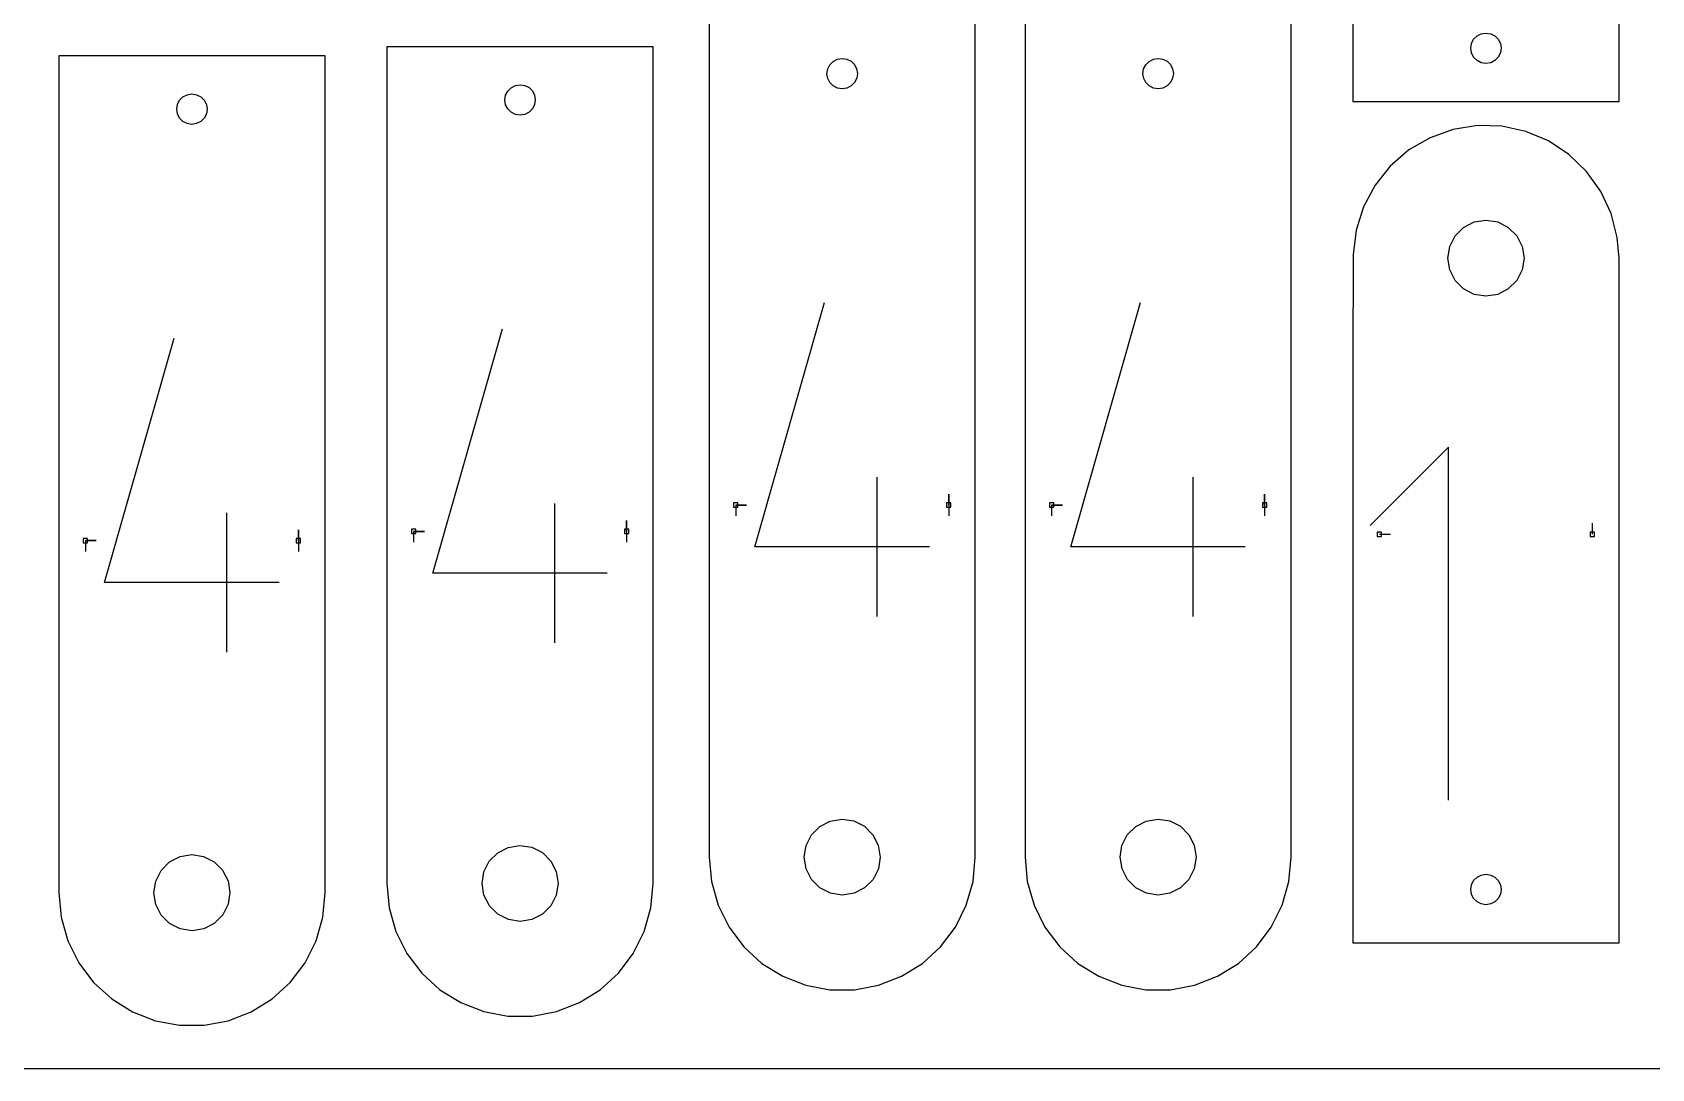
# Model space of a CAD drawing. Extents: x 0 to 800, y 0 to 1000.
# Drawn here: x 173.3 to 386.2, y 0 to 136.2 of the extents above; entities that cross this region are included whole.
import ezdxf

# ---------------------------------------------------------------- set-up
doc = ezdxf.new("R2010")
doc.units = 0
doc.header["$MEASUREMENT"] = 0
for name, color, linetype in [('annotation', 7, 'Continuous'), ('boundary', 7, 'Continuous'), ('frame', 7, 'Continuous'), ('hole', 7, 'Continuous')]:
    doc.layers.add(name, color=color, linetype=linetype)

msp = doc.modelspace()

# ---------------------------------------------------------------- linework, layer by layer
at = {"layer": 'annotation', "color": 1}
for p, q in [((268.282119, 68.597211), (277.438097, 100.707868)), ((309.817078, 68.597211), (318.973056, 100.707868)), ((182.792691, 63.927412), (191.948669, 96.038069)), ((225.940657, 65.137169), (235.096635, 97.247826)), ((359.465449, 81.712209), (349.147381, 71.39123)), ((359.465449, 35.299821), (359.465449, 81.712209)), ((284.336153, 59.417928), (284.336153, 77.755778)), ((325.871112, 59.417928), (325.871112, 77.755778)), ((293.750396, 74.089238), (293.750396, 75.517988)), ((293.750396, 74.089238), (293.750396, 75.517988)), ((293.750396, 75.517988), (293.750396, 74.089238)), ((335.285355, 74.089238), (335.285355, 75.517988)), ((335.285355, 74.089238), (335.285355, 75.517988)), ((335.285355, 75.517988), (335.285355, 74.089238)), ((198.846725, 54.748129), (198.846725, 73.085979)), ((241.994691, 55.957886), (241.994691, 74.295736)), ((265.750395, 74.089238), (267.179145, 74.089238)), ((265.750395, 74.089238), (267.179145, 74.089238)), ((267.179145, 74.089238), (265.750395, 74.089238)), ((265.750395, 74.089238), (265.750395, 72.660488)), ((293.750396, 74.089238), (293.750396, 72.660488)), ((307.285354, 74.089238), (308.714104, 74.089238)), ((307.285354, 74.089238), (308.714104, 74.089238)), ((308.714104, 74.089238), (307.285354, 74.089238)), ((307.285354, 74.089238), (307.285354, 72.660488)), ((335.285355, 74.089238), (335.285355, 72.660488)), ((208.260968, 69.419439), (208.260968, 70.848189)), ((208.260968, 69.419439), (208.260968, 70.848189)), ((208.260968, 70.848189), (208.260968, 69.419439)), ((223.408933, 70.629196), (224.837683, 70.629196)), ((223.408933, 70.629196), (224.837683, 70.629196)), ((224.837683, 70.629196), (223.408933, 70.629196)), ((223.408933, 70.629196), (223.408933, 69.200446)), ((251.408934, 70.629196), (251.408934, 72.057946)), ((251.408934, 70.629196), (251.408934, 72.057946)), ((251.408934, 72.057946), (251.408934, 70.629196)), ((251.408934, 70.629196), (251.408934, 69.200446)), ((350.382913, 70.256837), (351.811663, 70.256836)), ((378.382915, 70.256837), (378.382915, 71.685586)), ((180.260967, 69.419439), (181.689717, 69.419439)), ((180.260967, 69.419439), (181.689717, 69.419439)), ((181.689717, 69.419439), (180.260967, 69.419439)), ((180.260967, 69.419439), (180.260967, 67.990689)), ((208.260968, 69.419439), (208.260968, 67.990689)), ((291.208315, 68.597211), (268.282119, 68.597211)), ((332.743274, 68.597211), (309.817078, 68.597211)), ((205.718887, 63.927412), (182.792691, 63.927412)), ((248.866853, 65.137169), (225.940657, 65.137169))]:
    msp.add_line(p, q, dxfattribs=at)
at = {"layer": 'boundary', "color": 5}
for p, q in [((346.882913, 178.444505), (346.882913, 127.144507)), ((381.882914, 127.144507), (381.882915, 178.444505)), ((262.250395, 137.801909), (262.250395, 28.901917)), ((297.250396, 28.901916), (297.250397, 137.80191)), ((303.785354, 137.801909), (303.785354, 28.901917)), ((338.785355, 28.901916), (338.785356, 137.80191)), ((254.908935, 134.341868), (219.908933, 134.341867)), ((219.908933, 134.341867), (219.908933, 25.441875)), ((254.908934, 25.441874), (254.908935, 134.341868)), ((211.760969, 133.132111), (176.760967, 133.13211)), ((176.760967, 133.13211), (176.760967, 24.232118)), ((211.760968, 24.232117), (211.760969, 133.132111)), ((346.882913, 127.144507), (366.832914, 127.144507)), ((366.832914, 127.144507), (381.882914, 127.144507)), ((360.069972, 123.465118), (357.034191, 122.384507)), ((363.252627, 123.969507), (360.069972, 123.465118)), ((366.473772, 123.880497), (363.252627, 123.969507)), ((369.623715, 123.20112), (366.473772, 123.880497)), ((357.034191, 122.384507), (354.24866, 120.76447)), ((372.595188, 121.95451), (369.623715, 123.20112)), ((375.287005, 120.183118), (372.595188, 121.95451)), ((354.24866, 120.76447), (351.808239, 118.660179)), ((377.607493, 117.947268), (375.287005, 120.183118)), ((351.808239, 118.660179), (349.796035, 116.143291)), ((379.477634, 115.323099), (377.607493, 117.947268)), ((349.796035, 116.143291), (348.280568, 113.299513)), ((380.833746, 112.399971), (379.477634, 115.323099)), ((348.280568, 113.299513), (347.313449, 110.225693)), ((381.62964, 109.277434), (380.833746, 112.399971)), ((347.313449, 110.225693), (346.927609, 107.026505)), ((381.882915, 106.544162), (381.62964, 109.277434)), ((346.927609, 107.026505), (346.882913, 93.044164)), ((381.882915, 93.044164), (381.882915, 106.544162)), ((346.882913, 93.044164), (346.882913, 16.544166)), ((381.882914, 16.544166), (381.882915, 93.044164)), ((262.250395, 28.901917), (262.250395, 27.801914)), ((262.250395, 27.801914), (262.548366, 24.586297)), ((296.952425, 24.586297), (297.250397, 27.801913)), ((297.250397, 27.801913), (297.250396, 28.901916)), ((303.785354, 28.901917), (303.785354, 27.801914)), ((303.785354, 27.801914), (304.083325, 24.586297)), ((338.487384, 24.586297), (338.785356, 27.801913)), ((338.785356, 27.801913), (338.785355, 28.901916)), ((176.760967, 24.232118), (176.760967, 23.132115)), ((211.760969, 23.132114), (211.760968, 24.232117)), ((219.908933, 25.441875), (219.908933, 24.341872)), ((219.908933, 24.341872), (220.206904, 21.126255)), ((254.610963, 21.126255), (254.908935, 24.341871)), ((254.908935, 24.341871), (254.908934, 25.441874)), ((262.548366, 24.586297), (263.432133, 21.480182)), ((296.068659, 21.480182), (296.952425, 24.586297)), ((304.083325, 24.586297), (304.967092, 21.480182)), ((337.603618, 21.480182), (338.487384, 24.586297)), ((176.760967, 23.132115), (177.058938, 19.916498)), ((211.462997, 19.916498), (211.760969, 23.132114)), ((263.432133, 21.480182), (264.871597, 18.589352)), ((294.629195, 18.589352), (296.068659, 21.480182)), ((304.967092, 21.480182), (306.406556, 18.589352)), ((336.164154, 18.589352), (337.603618, 21.480182)), ((177.058938, 19.916498), (177.942705, 16.810383)), ((210.579231, 16.810383), (211.462997, 19.916498)), ((220.206904, 21.126255), (221.090671, 18.02014)), ((253.727197, 18.02014), (254.610963, 21.126255)), ((221.090671, 18.02014), (222.530135, 15.12931)), ((252.287733, 15.12931), (253.727197, 18.02014)), ((264.871597, 18.589352), (266.81774, 16.012238)), ((292.683052, 16.012238), (294.629195, 18.589352)), ((306.406556, 18.589352), (308.352699, 16.012238)), ((334.218011, 16.012238), (336.164154, 18.589352)), ((177.942705, 16.810383), (179.382169, 13.919553)), ((209.139767, 13.919553), (210.579231, 16.810383)), ((222.530135, 15.12931), (224.476278, 12.552196)), ((250.34159, 12.552196), (252.287733, 15.12931)), ((266.81774, 16.012238), (269.20429, 13.836608)), ((290.296502, 13.836608), (292.683052, 16.012238)), ((308.352699, 16.012238), (310.739249, 13.836608)), ((331.831461, 13.836608), (334.218011, 16.012238)), ((346.882913, 16.544166), (376.632915, 16.544166)), ((376.632915, 16.544166), (381.882914, 16.544166)), ((179.382169, 13.919553), (181.328312, 11.342439)), ((207.193624, 11.342439), (209.139767, 13.919553)), ((269.20429, 13.836608), (271.949975, 12.13656)), ((287.550817, 12.13656), (290.296502, 13.836608)), ((310.739249, 13.836608), (313.484934, 12.13656)), ((329.085776, 12.13656), (331.831461, 13.836608)), ((181.328312, 11.342439), (183.714862, 9.166809)), ((204.807074, 9.166809), (207.193624, 11.342439)), ((224.476278, 12.552196), (226.862828, 10.376566)), ((247.95504, 10.376566), (250.34159, 12.552196)), ((271.949975, 12.13656), (274.961293, 10.969965)), ((274.961293, 10.969965), (278.1357, 10.376566)), ((281.365092, 10.376566), (284.539498, 10.969965)), ((284.539498, 10.969965), (287.550817, 12.13656)), ((313.484934, 12.13656), (316.496252, 10.969965)), ((316.496252, 10.969965), (319.670659, 10.376566)), ((322.900051, 10.376566), (326.074457, 10.969965)), ((326.074457, 10.969965), (329.085776, 12.13656)), ((183.714862, 9.166809), (186.460547, 7.466761)), ((202.061389, 7.466761), (204.807074, 9.166809)), ((226.862828, 10.376566), (229.608513, 8.676518)), ((229.608513, 8.676518), (232.619831, 7.509923)), ((242.198036, 7.509923), (245.209355, 8.676518)), ((245.209355, 8.676518), (247.95504, 10.376566)), ((278.1357, 10.376566), (281.365092, 10.376566)), ((319.670659, 10.376566), (322.900051, 10.376566)), ((186.460547, 7.466761), (189.471865, 6.300166)), ((199.05007, 6.300166), (202.061389, 7.466761)), ((232.619831, 7.509923), (235.794238, 6.916524)), ((235.794238, 6.916524), (239.02363, 6.916524)), ((239.02363, 6.916524), (242.198036, 7.509923)), ((189.471865, 6.300166), (192.646272, 5.706767)), ((192.646272, 5.706767), (195.875664, 5.706767)), ((195.875664, 5.706767), (199.05007, 6.300166))]:
    msp.add_line(p, q, dxfattribs=at)
at = {"layer": 'frame', "color": 5}
msp.add_line((0, 0), (800, 0), dxfattribs=at)
at = {"layer": 'hole', "color": 5}
for p, q in [((362.382915, 134.144504), (362.480801, 134.762538)), ((362.480801, 133.52647), (362.382915, 134.144504)), ((362.480801, 134.762538), (362.764881, 135.320071)), ((362.764881, 135.320071), (363.207343, 135.762534)), ((363.207343, 135.762534), (363.76488, 136.046619)), ((363.76488, 136.046619), (364.382914, 136.144503)), ((364.382914, 136.144503), (365.000949, 136.046619)), ((365.000949, 136.046619), (365.558487, 135.762534)), ((365.558487, 135.762534), (366.000948, 135.320071)), ((366.000948, 135.320071), (366.285028, 134.762538)), ((366.285028, 134.762538), (366.382915, 134.144504)), ((366.382915, 134.144504), (366.285028, 133.52647)), ((278.129521, 131.971902), (278.570401, 132.415522)), ((278.570401, 132.415522), (279.126787, 132.701191)), ((279.126787, 132.701191), (279.744215, 132.800927)), ((279.744215, 132.800927), (280.362249, 132.70501)), ((280.362249, 132.70501), (280.920391, 132.422787)), ((280.920391, 132.422787), (281.364005, 131.981902)), ((281.364005, 131.981902), (281.649668, 131.425522)), ((319.66448, 131.971902), (320.10536, 132.415522)), ((320.10536, 132.415522), (320.661746, 132.701191)), ((320.661746, 132.701191), (321.279174, 132.800927)), ((321.279174, 132.800927), (321.897208, 132.70501)), ((321.897208, 132.70501), (322.45535, 132.422787)), ((322.45535, 132.422787), (322.898964, 131.981902)), ((322.898964, 131.981902), (323.184627, 131.425522)), ((362.76488, 132.968937), (362.480801, 133.52647)), ((363.207342, 132.526473), (362.76488, 132.968937)), ((363.76488, 132.242388), (363.207342, 132.526473)), ((364.382914, 132.144505), (363.76488, 132.242388)), ((365.000949, 132.242388), (364.382914, 132.144505)), ((365.558487, 132.526473), (365.000949, 132.242388)), ((366.000948, 132.968937), (365.558487, 132.526473)), ((366.285028, 133.52647), (366.000948, 132.968937)), ((277.751375, 130.795727), (277.847304, 131.413766)), ((277.851123, 130.178304), (277.751375, 130.795727)), ((277.847304, 131.413766), (278.129521, 131.971902)), ((278.136787, 129.621918), (277.851123, 130.178304)), ((281.653488, 130.190059), (281.371271, 129.631918)), ((281.649668, 131.425522), (281.749417, 130.808087)), ((281.749417, 130.808087), (281.653488, 130.190059)), ((319.286334, 130.795727), (319.382263, 131.413766)), ((319.386082, 130.178304), (319.286334, 130.795727)), ((319.382263, 131.413766), (319.66448, 131.971902)), ((319.671746, 129.621918), (319.386082, 130.178304)), ((323.188447, 130.190059), (322.90623, 129.631918)), ((323.184627, 131.425522), (323.284376, 130.808087)), ((323.284376, 130.808087), (323.188447, 130.190059)), ((192.640093, 127.302103), (193.080973, 127.745723)), ((193.080973, 127.745723), (193.637359, 128.031392)), ((193.637359, 128.031392), (194.254787, 128.131128)), ((194.254787, 128.131128), (194.872821, 128.035211)), ((194.872821, 128.035211), (195.430963, 127.752988)), ((195.430963, 127.752988), (195.874577, 127.312103)), ((235.409913, 127.335685), (235.505842, 127.953724)), ((235.505842, 127.953724), (235.788059, 128.51186)), ((235.788059, 128.51186), (236.228939, 128.95548)), ((236.228939, 128.95548), (236.785325, 129.241149)), ((236.785325, 129.241149), (237.402753, 129.340885)), ((237.402753, 129.340885), (238.020787, 129.244968)), ((238.020787, 129.244968), (238.578929, 128.962745)), ((238.578929, 128.962745), (239.022543, 128.52186)), ((239.022543, 128.52186), (239.308206, 127.96548)), ((239.308206, 127.96548), (239.407955, 127.348045)), ((278.580401, 129.181039), (278.136787, 129.621918)), ((279.138542, 128.898815), (278.580401, 129.181039)), ((279.756576, 128.802887), (279.138542, 128.898815)), ((280.374005, 128.902635), (279.756576, 128.802887)), ((280.930391, 129.188304), (280.374005, 128.902635)), ((281.371271, 129.631918), (280.930391, 129.188304)), ((320.11536, 129.181039), (319.671746, 129.621918)), ((320.673501, 128.898815), (320.11536, 129.181039)), ((321.291535, 128.802887), (320.673501, 128.898815)), ((321.908964, 128.902635), (321.291535, 128.802887)), ((322.46535, 129.188304), (321.908964, 128.902635)), ((322.90623, 129.631918), (322.46535, 129.188304)), ((192.261947, 126.125928), (192.357876, 126.743967)), ((192.361695, 125.508505), (192.261947, 126.125928)), ((192.357876, 126.743967), (192.640093, 127.302103)), ((195.874577, 127.312103), (196.16024, 126.755723)), ((196.16024, 126.755723), (196.259989, 126.138288)), ((196.259989, 126.138288), (196.16406, 125.52026)), ((235.509661, 126.718262), (235.409913, 127.335685)), ((235.795325, 126.161876), (235.509661, 126.718262)), ((236.238939, 125.720997), (235.795325, 126.161876)), ((236.79708, 125.438773), (236.238939, 125.720997)), ((238.588929, 125.728262), (238.032543, 125.442593)), ((239.029809, 126.171876), (238.588929, 125.728262)), ((239.312026, 126.730017), (239.029809, 126.171876)), ((239.407955, 127.348045), (239.312026, 126.730017)), ((192.647359, 124.952119), (192.361695, 125.508505)), ((193.090973, 124.51124), (192.647359, 124.952119)), ((193.649114, 124.229016), (193.090973, 124.51124)), ((194.267148, 124.133088), (193.649114, 124.229016)), ((194.884577, 124.232836), (194.267148, 124.133088)), ((195.440963, 124.518505), (194.884577, 124.232836)), ((195.881843, 124.962119), (195.440963, 124.518505)), ((196.16406, 125.52026), (195.881843, 124.962119)), ((237.415114, 125.342845), (236.79708, 125.438773)), ((238.032543, 125.442593), (237.415114, 125.342845)), ((361.443987, 110.589246), (362.837829, 111.299444)), ((362.837829, 111.299444), (364.382914, 111.544163)), ((364.382914, 111.544163), (365.928, 111.299444)), ((365.928, 111.299444), (367.321842, 110.589246)), ((359.627632, 108.089244), (360.33783, 109.483088)), ((360.33783, 109.483088), (361.443987, 110.589246)), ((367.321842, 110.589246), (368.428001, 109.483088)), ((368.428001, 109.483088), (369.138198, 108.089244)), ((359.382914, 106.544163), (359.627632, 108.089244)), ((359.627632, 104.999078), (359.382914, 106.544163)), ((369.138198, 108.089244), (369.382915, 106.544162)), ((369.382915, 106.544162), (369.138198, 104.999078)), ((360.33783, 103.605234), (359.627632, 104.999078)), ((369.138198, 104.999078), (368.428001, 103.605234)), ((361.278064, 102.664999), (360.33783, 103.605234)), ((361.443987, 102.499076), (361.278064, 102.664999)), ((362.837829, 101.788878), (361.443987, 102.499076)), ((367.321842, 102.499076), (365.928, 101.788878)), ((368.428001, 103.605234), (367.321842, 102.499076)), ((364.382914, 101.544162), (362.837829, 101.788878)), ((365.928, 101.788878), (364.382914, 101.544162)), ((266.036145, 74.374988), (265.464645, 74.374988)), ((265.464645, 74.374988), (265.464645, 73.803488)), ((265.464645, 73.803488), (266.036145, 73.803488)), ((266.036145, 73.803488), (266.036145, 74.374988)), ((294.036146, 74.374988), (293.464646, 74.374988)), ((293.464646, 74.374988), (293.464646, 73.803488)), ((293.464646, 73.803488), (294.036146, 73.803488)), ((294.036146, 73.803488), (294.036146, 74.374988)), ((307.571104, 74.374988), (306.999604, 74.374988)), ((306.999604, 74.374988), (306.999604, 73.803488)), ((306.999604, 73.803488), (307.571104, 73.803488)), ((307.571104, 73.803488), (307.571104, 74.374988)), ((335.571105, 74.374988), (334.999605, 74.374988)), ((334.999605, 74.374988), (334.999605, 73.803488)), ((334.999605, 73.803488), (335.571105, 73.803488)), ((335.571105, 73.803488), (335.571105, 74.374988)), ((223.694683, 70.914946), (223.123183, 70.914946)), ((223.123183, 70.914946), (223.123183, 70.343446)), ((223.123183, 70.343446), (223.694683, 70.343446)), ((223.694683, 70.343446), (223.694683, 70.914946)), ((251.694684, 70.914946), (251.123184, 70.914946)), ((251.123184, 70.914946), (251.123184, 70.343446)), ((251.123184, 70.343446), (251.694684, 70.343446)), ((251.694684, 70.343446), (251.694684, 70.914946)), ((350.668663, 70.542587), (350.097163, 70.542587)), ((350.097163, 70.542587), (350.097163, 69.971087)), ((350.668663, 69.971087), (350.668663, 70.542587)), ((378.668665, 70.542587), (378.097165, 70.542587)), ((378.097165, 70.542587), (378.097165, 69.971087)), ((378.668665, 69.971087), (378.668665, 70.542587)), ((180.546717, 69.705189), (179.975217, 69.705189)), ((179.975217, 69.705189), (179.975217, 69.133689)), ((179.975217, 69.133689), (180.546717, 69.133689)), ((180.546717, 69.133689), (180.546717, 69.705189)), ((208.546718, 69.705189), (207.975218, 69.705189)), ((207.975218, 69.705189), (207.975218, 69.133689)), ((207.975218, 69.133689), (208.546718, 69.133689)), ((208.546718, 69.133689), (208.546718, 69.705189)), ((350.097163, 69.971087), (350.668663, 69.971087)), ((378.097165, 69.971087), (378.668665, 69.971087)), ((276.800408, 31.835936), (278.191372, 32.55009)), ((278.191372, 32.55009), (279.734945, 32.799464)), ((279.734945, 32.799464), (281.28003, 32.559639)), ((281.28003, 32.559639), (282.675384, 31.854099)), ((318.335367, 31.835936), (319.726331, 32.55009)), ((319.726331, 32.55009), (321.269904, 32.799464)), ((321.269904, 32.799464), (322.814989, 32.559639)), ((322.814989, 32.559639), (324.210343, 31.854099)), ((274.992667, 29.331548), (275.698209, 30.726898)), ((275.698209, 30.726898), (276.800408, 31.835936)), ((282.675384, 31.854099), (283.784419, 30.751898)), ((283.784419, 30.751898), (284.498576, 29.360937)), ((316.527626, 29.331548), (317.233168, 30.726898)), ((317.233168, 30.726898), (318.335367, 31.835936)), ((324.210343, 31.854099), (325.319378, 30.751898)), ((325.319378, 30.751898), (326.033535, 29.360937)), ((191.31098, 27.166137), (192.701944, 27.880291)), ((192.701944, 27.880291), (194.245517, 28.129665)), ((194.245517, 28.129665), (195.790602, 27.88984)), ((195.790602, 27.88984), (197.185956, 27.1843)), ((233.356747, 27.266856), (234.458946, 28.375894)), ((234.458946, 28.375894), (235.84991, 29.090048)), ((235.84991, 29.090048), (237.393483, 29.339422)), ((237.393483, 29.339422), (238.938568, 29.099597)), ((238.938568, 29.099597), (240.333922, 28.394057)), ((240.333922, 28.394057), (241.442957, 27.291856)), ((274.752843, 27.786463), (274.992667, 29.331548)), ((275.002216, 26.242887), (274.752843, 27.786463)), ((284.498576, 29.360937), (284.747949, 27.817364)), ((284.747949, 27.817364), (284.508125, 26.272276)), ((316.287802, 27.786463), (316.527626, 29.331548)), ((316.537175, 26.242887), (316.287802, 27.786463)), ((326.033535, 29.360937), (326.282908, 27.817364)), ((326.282908, 27.817364), (326.043084, 26.272276)), ((189.503239, 24.661749), (190.208781, 26.057099)), ((190.208781, 26.057099), (191.31098, 27.166137)), ((197.185956, 27.1843), (198.294991, 26.082099)), ((198.294991, 26.082099), (199.009148, 24.691138)), ((232.411381, 24.326421), (232.651205, 25.871506)), ((232.651205, 25.871506), (233.356747, 27.266856)), ((241.442957, 27.291856), (242.157114, 25.900895)), ((242.157114, 25.900895), (242.406487, 24.357322)), ((275.716373, 24.851926), (275.002216, 26.242887)), ((284.508125, 26.272276), (283.802582, 24.876927)), ((317.251332, 24.851926), (316.537175, 26.242887)), ((326.043084, 26.272276), (325.337541, 24.876927)), ((363.76488, 25.446278), (364.382914, 25.544162)), ((364.382914, 25.544162), (365.000949, 25.446278)), ((189.263415, 23.116664), (189.503239, 24.661749)), ((199.009148, 24.691138), (199.258521, 23.147565)), ((232.660754, 22.782845), (232.411381, 24.326421)), ((242.406487, 24.357322), (242.166663, 22.812234)), ((276.825408, 23.749725), (275.716373, 24.851926)), ((278.220762, 23.044185), (276.825408, 23.749725)), ((282.700384, 23.767888), (281.309419, 23.053734)), ((283.802582, 24.876927), (282.700384, 23.767888)), ((318.360367, 23.749725), (317.251332, 24.851926)), ((319.755721, 23.044185), (318.360367, 23.749725)), ((324.235343, 23.767888), (322.844378, 23.053734)), ((325.337541, 24.876927), (324.235343, 23.767888)), ((362.382915, 23.544163), (362.480801, 24.162197)), ((362.480801, 22.926129), (362.382915, 23.544163)), ((362.480801, 24.162197), (362.764881, 24.71973)), ((362.764881, 24.71973), (363.207343, 25.162193)), ((363.207343, 25.162193), (363.76488, 25.446278)), ((365.000949, 25.446278), (365.558487, 25.162193)), ((365.558487, 25.162193), (366.000948, 24.71973)), ((366.000948, 24.71973), (366.285028, 24.162197)), ((366.285028, 24.162197), (366.382915, 23.544163)), ((366.382915, 23.544163), (366.285028, 22.926129)), ((189.512788, 21.573088), (189.263415, 23.116664)), ((190.226945, 20.182127), (189.512788, 21.573088)), ((199.018697, 21.602477), (198.313154, 20.207128)), ((199.258521, 23.147565), (199.018697, 21.602477)), ((233.374911, 21.391884), (232.660754, 22.782845)), ((234.483946, 20.289683), (233.374911, 21.391884)), ((241.46112, 21.416885), (240.358922, 20.307846)), ((242.166663, 22.812234), (241.46112, 21.416885)), ((279.765847, 22.804357), (278.220762, 23.044185)), ((281.309419, 23.053734), (279.765847, 22.804357)), ((321.300806, 22.804357), (319.755721, 23.044185)), ((322.844378, 23.053734), (321.300806, 22.804357)), ((362.76488, 22.368596), (362.480801, 22.926129)), ((363.207342, 21.926132), (362.76488, 22.368596)), ((363.76488, 21.642047), (363.207342, 21.926132)), ((364.382914, 21.544164), (363.76488, 21.642047)), ((365.000949, 21.642047), (364.382914, 21.544164)), ((365.558487, 21.926132), (365.000949, 21.642047)), ((366.000948, 22.368596), (365.558487, 21.926132)), ((366.285028, 22.926129), (366.000948, 22.368596)), ((191.33598, 19.079926), (190.226945, 20.182127)), ((198.313154, 20.207128), (197.210956, 19.098089)), ((235.8793, 19.584143), (234.483946, 20.289683)), ((237.424385, 19.344315), (235.8793, 19.584143)), ((238.967957, 19.593692), (237.424385, 19.344315)), ((240.358922, 20.307846), (238.967957, 19.593692)), ((192.731334, 18.374386), (191.33598, 19.079926)), ((194.276419, 18.134558), (192.731334, 18.374386)), ((195.819991, 18.383935), (194.276419, 18.134558)), ((197.210956, 19.098089), (195.819991, 18.383935))]:
    msp.add_line(p, q, dxfattribs=at)

doc.saveas('drawing.dxf')
